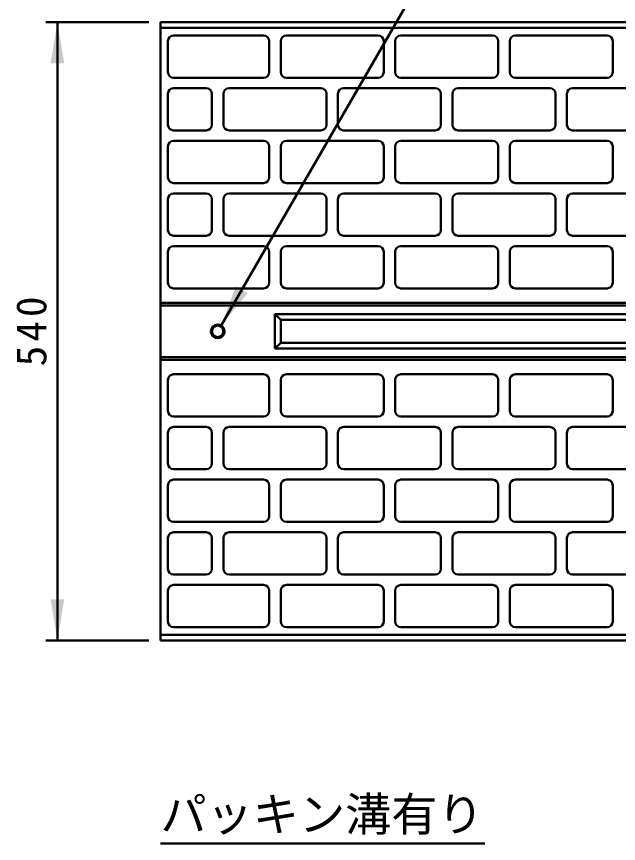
# Model space of a CAD drawing. Units: millimetres, scale not verified. Extents: x 100 to 4105, y 100 to 2870.
# Drawn here: x 1810 to 2336, y 1752 to 2474 of the extents above; entities that cross this region are included whole.
import ezdxf
from ezdxf.enums import TextEntityAlignment as Align

# ---------------------------------------------------------------- set-up
doc = ezdxf.new("R2010")
doc.units = ezdxf.units.MM
doc.header["$LTSCALE"] = 5
doc.layers.add('V-nasSTD', color=7, linetype='Continuous', lineweight=50)
doc.styles.add('ＭＳ ゴシック', font='')
doc.styles.get('ＭＳ ゴシック').set_extended_font_data('MS Gothic')

msp = doc.modelspace()

# ---------------------------------------------------------------- hatches: boundary and pattern name
at = {"layer": 'V-nasSTD'}
for points in [[(1852, 2432.887), (1846, 2468.887), (1840, 2432.887)], [(2001.804, 2238.26), (1989, 2204.083), (2012.196, 2232.26)], [(1840, 1964.887), (1846, 1928.887), (1852, 1964.887)]]:
    msp.add_hatch(color=256, dxfattribs=at).paths.add_polyline_path(points)

# ---------------------------------------------------------------- linework, layer by layer
for p, q in [((1989, 2204.083), (2164, 2507.192)), ((1926, 2468.887), (1836, 2468.887)), ((1846, 1928.887), (1846, 2468.887)), ((1936, 2468.887), (1936, 1928.887)), ((3936, 2468.887), (1936, 2468.887)), ((1936, 2463.887), (2936, 2463.887)), ((1947.5, 2457.387), (2026, 2457.387)), ((2046, 2457.387), (2126, 2457.387)), ((2146, 2457.387), (2226, 2457.387)), ((2246, 2457.387), (2326, 2457.387)), ((1942.5, 2425.387), (1942.5, 2452.387)), ((2031, 2452.387), (2031, 2425.387)), ((2041, 2425.387), (2041, 2452.387)), ((2131, 2452.387), (2131, 2425.387)), ((2141, 2425.387), (2141, 2452.387)), ((2231, 2452.387), (2231, 2425.387)), ((2241, 2425.387), (2241, 2452.387)), ((2331, 2452.387), (2331, 2425.387)), ((2026, 2420.387), (1947.5, 2420.387)), ((2126, 2420.387), (2046, 2420.387)), ((2226, 2420.387), (2146, 2420.387)), ((2326, 2420.387), (2246, 2420.387)), ((1942.5, 2379.387), (1942.5, 2406.387)), ((1947.5, 2411.387), (1976, 2411.387)), ((1981, 2406.387), (1981, 2379.387)), ((1991, 2379.387), (1991, 2406.387)), ((1996, 2411.387), (2076, 2411.387)), ((2081, 2406.387), (2081, 2379.387)), ((2091, 2379.387), (2091, 2406.387)), ((2096, 2411.387), (2176, 2411.387)), ((2181, 2406.387), (2181, 2379.387)), ((2191, 2379.387), (2191, 2406.387)), ((2196, 2411.387), (2276, 2411.387)), ((2281, 2406.387), (2281, 2379.387)), ((2291, 2379.387), (2291, 2406.387)), ((2296, 2411.387), (2376, 2411.387)), ((1976, 2374.387), (1947.5, 2374.387)), ((2076, 2374.387), (1996, 2374.387)), ((2176, 2374.387), (2096, 2374.387)), ((2276, 2374.387), (2196, 2374.387)), ((2376, 2374.387), (2296, 2374.387)), ((1947.5, 2365.387), (2026, 2365.387)), ((2046, 2365.387), (2126, 2365.387)), ((2146, 2365.387), (2226, 2365.387)), ((2246, 2365.387), (2326, 2365.387)), ((1942.5, 2333.387), (1942.5, 2360.387)), ((2031, 2360.387), (2031, 2333.387)), ((2041, 2333.387), (2041, 2360.387)), ((2131, 2360.387), (2131, 2333.387)), ((2141, 2333.387), (2141, 2360.387)), ((2231, 2360.387), (2231, 2333.387)), ((2241, 2333.387), (2241, 2360.387)), ((2331, 2360.387), (2331, 2333.387)), ((2026, 2328.387), (1947.5, 2328.387)), ((2126, 2328.387), (2046, 2328.387)), ((2226, 2328.387), (2146, 2328.387)), ((2326, 2328.387), (2246, 2328.387)), ((1947.5, 2319.387), (1976, 2319.387)), ((1996, 2319.387), (2076, 2319.387)), ((2096, 2319.387), (2176, 2319.387)), ((2196, 2319.387), (2276, 2319.387)), ((2296, 2319.387), (2376, 2319.387)), ((1942.5, 2287.387), (1942.5, 2314.387)), ((1981, 2314.387), (1981, 2287.387)), ((1991, 2287.387), (1991, 2314.387)), ((2081, 2314.387), (2081, 2287.387)), ((2091, 2287.387), (2091, 2314.387)), ((2181, 2314.387), (2181, 2287.387)), ((2191, 2287.387), (2191, 2314.387)), ((2281, 2314.387), (2281, 2287.387)), ((2291, 2287.387), (2291, 2314.387)), ((1976, 2282.387), (1947.5, 2282.387)), ((2076, 2282.387), (1996, 2282.387)), ((2176, 2282.387), (2096, 2282.387)), ((2276, 2282.387), (2196, 2282.387)), ((2376, 2282.387), (2296, 2282.387)), ((1942.5, 2268.387), (1942.5, 2241.387)), ((2026, 2273.387), (1947.5, 2273.387)), ((2031, 2241.387), (2031, 2268.387)), ((2041, 2268.387), (2041, 2241.387)), ((2126, 2273.387), (2046, 2273.387)), ((2131, 2241.387), (2131, 2268.387)), ((2141, 2268.387), (2141, 2241.387)), ((2226, 2273.387), (2146, 2273.387)), ((2231, 2241.387), (2231, 2268.387)), ((2241, 2268.387), (2241, 2241.387)), ((2326, 2273.387), (2246, 2273.387)), ((2331, 2241.387), (2331, 2268.387)), ((1947.5, 2236.387), (2026, 2236.387)), ((2046, 2236.387), (2126, 2236.387)), ((2146, 2236.387), (2226, 2236.387)), ((2246, 2236.387), (2326, 2236.387)), ((3936, 2223.887), (1936, 2223.887)), ((3936, 2221.387), (1936, 2221.387)), ((2836, 2213.887), (2036, 2213.887)), ((2036, 2213.887), (2036, 2183.887)), ((2041, 2208.887), (2036, 2213.887)), ((2831, 2208.887), (2041, 2208.887)), ((2041, 2208.887), (2041, 2188.887)), ((2041, 2188.887), (2036, 2183.887)), ((2831, 2188.887), (2041, 2188.887)), ((2836, 2183.887), (2036, 2183.887)), ((3936, 2176.387), (1936, 2176.387)), ((3936, 2173.887), (1936, 2173.887)), ((1947.5, 2161.387), (2026, 2161.387)), ((2046, 2161.387), (2126, 2161.387)), ((2146, 2161.387), (2226, 2161.387)), ((2246, 2161.387), (2326, 2161.387)), ((1942.5, 2129.387), (1942.5, 2156.387)), ((2031, 2156.387), (2031, 2129.387)), ((2041, 2129.387), (2041, 2156.387)), ((2131, 2156.387), (2131, 2129.387)), ((2141, 2129.387), (2141, 2156.387)), ((2231, 2156.387), (2231, 2129.387)), ((2241, 2129.387), (2241, 2156.387)), ((2331, 2156.387), (2331, 2129.387)), ((2026, 2124.387), (1947.5, 2124.387)), ((2126, 2124.387), (2046, 2124.387)), ((2226, 2124.387), (2146, 2124.387)), ((2326, 2124.387), (2246, 2124.387)), ((1942.5, 2110.387), (1942.5, 2083.387)), ((1976, 2115.387), (1947.5, 2115.387)), ((1981, 2083.387), (1981, 2110.387)), ((1991, 2110.387), (1991, 2083.387)), ((2076, 2115.387), (1996, 2115.387)), ((2081, 2083.387), (2081, 2110.387)), ((2091, 2110.387), (2091, 2083.387)), ((2176, 2115.387), (2096, 2115.387)), ((2181, 2083.387), (2181, 2110.387)), ((2191, 2110.387), (2191, 2083.387)), ((2276, 2115.387), (2196, 2115.387)), ((2281, 2083.387), (2281, 2110.387)), ((2291, 2110.387), (2291, 2083.387)), ((2376, 2115.387), (2296, 2115.387)), ((1947.5, 2078.387), (1976, 2078.387)), ((1996, 2078.387), (2076, 2078.387)), ((2096, 2078.387), (2176, 2078.387)), ((2196, 2078.387), (2276, 2078.387)), ((2296, 2078.387), (2376, 2078.387)), ((2026, 2069.387), (1947.5, 2069.387)), ((2126, 2069.387), (2046, 2069.387)), ((2226, 2069.387), (2146, 2069.387)), ((2326, 2069.387), (2246, 2069.387)), ((1942.5, 2064.387), (1942.5, 2037.387)), ((2031, 2037.387), (2031, 2064.387)), ((2041, 2064.387), (2041, 2037.387)), ((2131, 2037.387), (2131, 2064.387)), ((2141, 2064.387), (2141, 2037.387)), ((2231, 2037.387), (2231, 2064.387)), ((2241, 2064.387), (2241, 2037.387)), ((2331, 2037.387), (2331, 2064.387)), ((1947.5, 2032.387), (2026, 2032.387)), ((2046, 2032.387), (2126, 2032.387)), ((2146, 2032.387), (2226, 2032.387)), ((2246, 2032.387), (2326, 2032.387)), ((1976, 2023.387), (1947.5, 2023.387)), ((2076, 2023.387), (1996, 2023.387)), ((2176, 2023.387), (2096, 2023.387)), ((2276, 2023.387), (2196, 2023.387)), ((2376, 2023.387), (2296, 2023.387)), ((1942.5, 2018.387), (1942.5, 1991.387)), ((1981, 1991.387), (1981, 2018.387)), ((1991, 2018.387), (1991, 1991.387)), ((2081, 1991.387), (2081, 2018.387)), ((2091, 2018.387), (2091, 1991.387)), ((2181, 1991.387), (2181, 2018.387)), ((2191, 2018.387), (2191, 1991.387)), ((2281, 1991.387), (2281, 2018.387)), ((2291, 2018.387), (2291, 1991.387)), ((1947.5, 1986.387), (1976, 1986.387)), ((1996, 1986.387), (2076, 1986.387)), ((2096, 1986.387), (2176, 1986.387)), ((2196, 1986.387), (2276, 1986.387)), ((2296, 1986.387), (2376, 1986.387)), ((1942.5, 1972.387), (1942.5, 1945.387)), ((2026, 1977.387), (1947.5, 1977.387)), ((2031, 1945.387), (2031, 1972.387)), ((2041, 1972.387), (2041, 1945.387)), ((2126, 1977.387), (2046, 1977.387)), ((2131, 1945.387), (2131, 1972.387)), ((2141, 1972.387), (2141, 1945.387)), ((2226, 1977.387), (2146, 1977.387)), ((2231, 1945.387), (2231, 1972.387)), ((2241, 1972.387), (2241, 1945.387)), ((2326, 1977.387), (2246, 1977.387)), ((2331, 1945.387), (2331, 1972.387)), ((1947.5, 1940.387), (2026, 1940.387)), ((2046, 1940.387), (2126, 1940.387)), ((2146, 1940.387), (2226, 1940.387)), ((2246, 1940.387), (2326, 1940.387)), ((1926, 1928.887), (1836, 1928.887)), ((1936, 1933.887), (2936, 1933.887)), ((1936, 1928.887), (3936, 1928.887)), ((1936, 1751.559), (2219.208, 1751.559))]:
    msp.add_line(p, q, dxfattribs=at)
for radius in [6, 5]:
    msp.add_circle((1986, 2198.887), radius, dxfattribs=at)
for centre, start, end in [((1947.5, 2452.387), 90, 180), ((2026, 2452.387), 0, 90), ((2046, 2452.387), 90, 180), ((2126, 2452.387), 0, 90), ((2146, 2452.387), 90, 180), ((2226, 2452.387), 0, 90), ((2246, 2452.387), 90, 180), ((2326, 2452.387), 0, 90), ((1947.5, 2425.387), 180, 270), ((2026, 2425.387), 270, 0), ((2046, 2425.387), 180, 270), ((2126, 2425.387), 270, 0), ((2146, 2425.387), 180, 270), ((2226, 2425.387), 270, 0), ((2246, 2425.387), 180, 270), ((2326, 2425.387), 270, 0), ((1947.5, 2406.387), 90, 180), ((1976, 2406.387), 0, 90), ((1996, 2406.387), 90, 180), ((2076, 2406.387), 0, 90), ((2096, 2406.387), 90, 180), ((2176, 2406.387), 0, 90), ((2196, 2406.387), 90, 180), ((2276, 2406.387), 0, 90), ((2296, 2406.387), 90, 180), ((1947.5, 2379.387), 180, 270), ((1976, 2379.387), 270, 0), ((1996, 2379.387), 180, 270), ((2076, 2379.387), 270, 0), ((2096, 2379.387), 180, 270), ((2176, 2379.387), 270, 0), ((2196, 2379.387), 180, 270), ((2276, 2379.387), 270, 0), ((2296, 2379.387), 180, 270), ((1947.5, 2360.387), 90, 180), ((2026, 2360.387), 0, 90), ((2046, 2360.387), 90, 180), ((2126, 2360.387), 0, 90), ((2146, 2360.387), 90, 180), ((2226, 2360.387), 0, 90), ((2246, 2360.387), 90, 180), ((2326, 2360.387), 0, 90), ((1947.5, 2333.387), 180, 270), ((2026, 2333.387), 270, 0), ((2046, 2333.387), 180, 270), ((2126, 2333.387), 270, 0), ((2146, 2333.387), 180, 270), ((2226, 2333.387), 270, 0), ((2246, 2333.387), 180, 270), ((2326, 2333.387), 270, 0), ((1947.5, 2314.387), 90, 180), ((1976, 2314.387), 0, 90), ((1996, 2314.387), 90, 180), ((2076, 2314.387), 0, 90), ((2096, 2314.387), 90, 180), ((2176, 2314.387), 0, 90), ((2196, 2314.387), 90, 180), ((2276, 2314.387), 0, 90), ((2296, 2314.387), 90, 180), ((1947.5, 2287.387), 180, 270), ((1976, 2287.387), 270, 0), ((1996, 2287.387), 180, 270), ((2076, 2287.387), 270, 0), ((2096, 2287.387), 180, 270), ((2176, 2287.387), 270, 0), ((2196, 2287.387), 180, 270), ((2276, 2287.387), 270, 0), ((2296, 2287.387), 180, 270), ((1947.5, 2268.387), 90, 180), ((2026, 2268.387), 0, 90), ((2046, 2268.387), 90, 180), ((2126, 2268.387), 0, 90), ((2146, 2268.387), 90, 180), ((2226, 2268.387), 0, 90), ((2246, 2268.387), 90, 180), ((2326, 2268.387), 0, 90), ((1947.5, 2241.387), 180, 270), ((2026, 2241.387), 270, 0), ((2046, 2241.387), 180, 270), ((2126, 2241.387), 270, 0), ((2146, 2241.387), 180, 270), ((2226, 2241.387), 270, 0), ((2246, 2241.387), 180, 270), ((2326, 2241.387), 270, 0), ((1947.5, 2156.387), 90, 180), ((2026, 2156.387), 0, 90), ((2046, 2156.387), 90, 180), ((2126, 2156.387), 0, 90), ((2146, 2156.387), 90, 180), ((2226, 2156.387), 0, 90), ((2246, 2156.387), 90, 180), ((2326, 2156.387), 0, 90), ((1947.5, 2129.387), 180, 270), ((2026, 2129.387), 270, 0), ((2046, 2129.387), 180, 270), ((2126, 2129.387), 270, 0), ((2146, 2129.387), 180, 270), ((2226, 2129.387), 270, 0), ((2246, 2129.387), 180, 270), ((2326, 2129.387), 270, 0), ((1947.5, 2110.387), 90, 180), ((1976, 2110.387), 0, 90), ((1996, 2110.387), 90, 180), ((2076, 2110.387), 0, 90), ((2096, 2110.387), 90, 180), ((2176, 2110.387), 0, 90), ((2196, 2110.387), 90, 180), ((2276, 2110.387), 0, 90), ((2296, 2110.387), 90, 180), ((1947.5, 2083.387), 180, 270), ((1976, 2083.387), 270, 0), ((1996, 2083.387), 180, 270), ((2076, 2083.387), 270, 0), ((2096, 2083.387), 180, 270), ((2176, 2083.387), 270, 0), ((2196, 2083.387), 180, 270), ((2276, 2083.387), 270, 0), ((2296, 2083.387), 180, 270), ((1947.5, 2064.387), 90, 180), ((2026, 2064.387), 0, 90), ((2046, 2064.387), 90, 180), ((2126, 2064.387), 0, 90), ((2146, 2064.387), 90, 180), ((2226, 2064.387), 0, 90), ((2246, 2064.387), 90, 180), ((2326, 2064.387), 0, 90), ((1947.5, 2037.387), 180, 270), ((2026, 2037.387), 270, 0), ((2046, 2037.387), 180, 270), ((2126, 2037.387), 270, 0), ((2146, 2037.387), 180, 270), ((2226, 2037.387), 270, 0), ((2246, 2037.387), 180, 270), ((2326, 2037.387), 270, 0), ((1947.5, 2018.387), 90, 180), ((1976, 2018.387), 0, 90), ((1996, 2018.387), 90, 180), ((2076, 2018.387), 0, 90), ((2096, 2018.387), 90, 180), ((2176, 2018.387), 0, 90), ((2196, 2018.387), 90, 180), ((2276, 2018.387), 0, 90), ((2296, 2018.387), 90, 180), ((1947.5, 1991.387), 180, 270), ((1976, 1991.387), 270, 0), ((1996, 1991.387), 180, 270), ((2076, 1991.387), 270, 0), ((2096, 1991.387), 180, 270), ((2176, 1991.387), 270, 0), ((2196, 1991.387), 180, 270), ((2276, 1991.387), 270, 0), ((2296, 1991.387), 180, 270), ((1947.5, 1972.387), 90, 180), ((2026, 1972.387), 0, 90), ((2046, 1972.387), 90, 180), ((2126, 1972.387), 0, 90), ((2146, 1972.387), 90, 180), ((2226, 1972.387), 0, 90), ((2246, 1972.387), 90, 180), ((2326, 1972.387), 0, 90), ((1947.5, 1945.387), 180, 270), ((2026, 1945.387), 270, 0), ((2046, 1945.387), 180, 270), ((2126, 1945.387), 270, 0), ((2146, 1945.387), 180, 270), ((2226, 1945.387), 270, 0), ((2246, 1945.387), 180, 270), ((2326, 1945.387), 270, 0)]:
    msp.add_arc(centre, 5, start, end, dxfattribs=at)

# ---------------------------------------------------------------- texts
at = {"layer": 'V-nasSTD', "style": 'ＭＳ ゴシック'}
msp.add_text('パッキン溝有り', height=29.56, dxfattribs=at).set_placement((1936, 1791.879), align=Align.TOP_LEFT)
at = {"layer": 'V-nasSTD', "insert": (1810, 2168.287), "char_height": 26.39, "attachment_point": 1, "rotation": 90, "style": 'ＭＳ ゴシック'}
msp.add_mtext('\\T1.2;540', dxfattribs=at)

doc.saveas('drawing.dxf')
